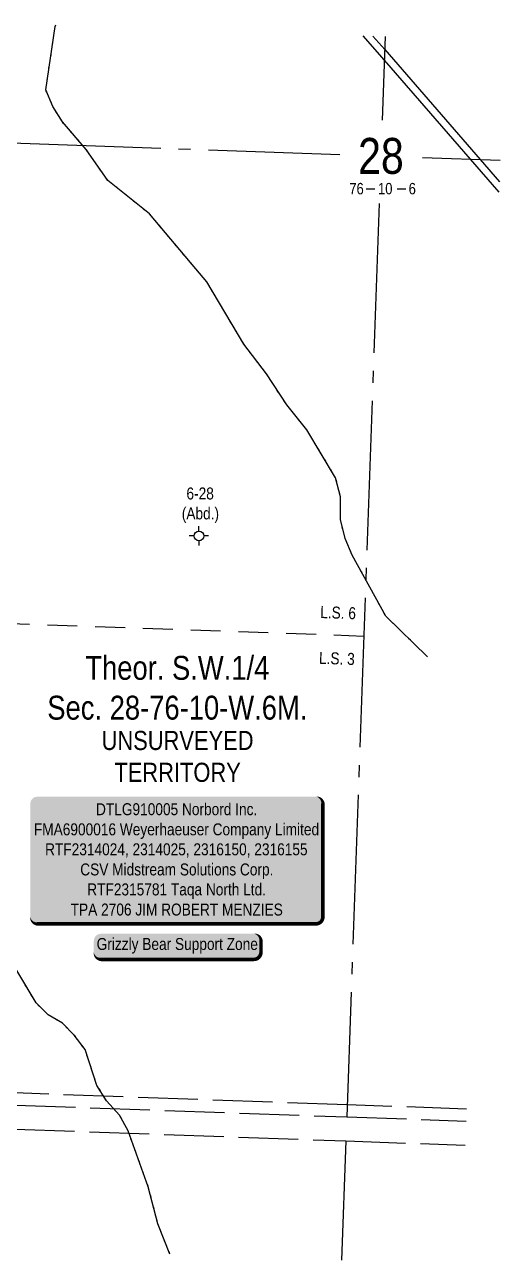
# Model space of a CAD drawing. Extents: x 341958 to 344327, y 6165020 to 6167111.
# Drawn here: x 343065 to 343463, y 6165020 to 6166053 of the extents above; entities that cross this region are included whole.
import ezdxf
from ezdxf.enums import TextEntityAlignment as Align

# ---------------------------------------------------------------- set-up
doc = ezdxf.new("R2010")
doc.units = 0
doc.header["$LTSCALE"] = 5
for name, pattern in [('foc-LSD', [8, 5, -3]), ('foc-QUARTERLINE', [33, 25, -3, 2, -3]), ('foc-UNSURVEYED', [12.5, 10, -2.5]), ('foc-WHEELTRACKS', [2, 0.4, -1.6])]:
    doc.linetypes.add(name, pattern=pattern)
for name, color, linetype in [('10', 1, 'Continuous'), ('9', 3, 'Continuous'), ('AS-SURFACE IMPACT', 7, 'Continuous'), ('AS-WILDLIFE-BLOCK', 131, 'Continuous'), ('C-SYMBOL', 7, 'Continuous'), ('F-RW', 190, 'Continuous'), ('F-WS-S', 190, 'Continuous'), ('L-QSEC', 8, 'foc-QUARTERLINE'), ('L-SECLBL', 7, 'Continuous'), ('L-SECTION-LSD', 7, 'foc-LSD'), ('L-UNS-T', 3, 'Continuous'), ('L-USEC', 7, 'foc-UNSURVEYED'), ('T-WATER-P3', 160, 'foc-WHEELTRACKS')]:
    doc.layers.add(name, color=color, linetype=linetype)
doc.layers.add('F-WS-T', color=190, linetype='Continuous', lineweight=9)
doc.styles.add('100L', font='ARIALN.TTF', dxfattribs={"height": 11})
doc.styles.add('175L', font='ARIALN.TTF', dxfattribs={"height": 20})
doc.styles.add('80', font='ARIALN.TTF', dxfattribs={"height": 10})
doc.styles.add('80L', font='ARIALN.TTF', dxfattribs={"height": 10})
doc.styles.add('foc-LtypeFont', font='ARIALN.TTF', dxfattribs={"height": 7.35})
doc.styles.add('SIMPLEX', font='ARIALN.TTF')
doc.linetypes.add('foc-TOPO-flowdirection-NOLINE', pattern='A,0,[">",foc-LtypeFont,S=0.3,R=0,X=0,Y=-0.945],-20,[">",foc-LtypeFont,S=0.3,R=0,X=0,Y=-0.945],0', length=20)

# ---------------------------------------------------------------- blocks, each defined once
blk = doc.blocks.new('L-SECLBL')
at = {"layer": '9', "color": 7}
for p, q in [((-5.1, -27.8), (-12.3, -27.8)), ((20.7, -27.8), (13.5, -27.8))]:
    blk.add_line(p, q, dxfattribs=at)
at = {"layer": '10', "color": 2, "style": 'SIMPLEX'}
blk.add_attdef('SEC', text='', height=30, dxfattribs=at).set_placement((0, 0), align=Align.MIDDLE)
at = {"layer": '10', "color": 5, "style": '80L'}
blk.add_attdef('TWP', text='', height=9.5, dxfattribs=at).set_placement((-14.4, -27.4), align=Align.MIDDLE_RIGHT)
blk.add_attdef('RGE', text='', height=9.5, dxfattribs=at).set_placement((3.6, -27.4), align=Align.MIDDLE_CENTER)
blk.add_attdef('MER', text='', height=9.5, dxfattribs=at).set_placement((23.2, -27.4), align=Align.MIDDLE_LEFT)
blk = doc.blocks.new('GABD')
for p, q in [((-0.81, 0), (-1.62, 0)), ((0, 0.81), (0, 1.62)), ((1.62, 0), (0.81, 0)), ((0, -0.81), (0, -1.62))]:
    blk.add_line(p, q)
blk.add_circle((0, 0), 0.8)
blk = doc.blocks.new('*U451')
h = blk.add_hatch(color=255)
edge = h.paths.add_edge_path()
edge.add_line((-116.5, -54), (116.5, -54))
edge.add_arc((116.5, -48), 6, 270, 360)
edge.add_line((122.5, -48), (122.5, 46.5))
edge.add_arc((116.5, 46.5), 6, 0, 90)
edge.add_line((116.5, 52.5), (-116.5, 52.5))
edge.add_arc((-116.5, 46.5), 6, 90, 180)
edge.add_line((-122.5, 46.5), (-122.5, -48))
edge.add_arc((-116.5, -48), 6, 180, 270)
at = {"color": 44, "flags": 128}
blk.add_lwpolyline([(-116.5, -54, 3, 3, 0), (116.5, -54, 3, 3, 0.414214), (122.5, -48, 3, 3, 0), (122.5, 46.5, 3, 0, 0.414214), (116.5, 52.5, 0, 0, 0), (-116.5, 52.5, 0, 0, 0.414214), (-122.5, 46.5, 0, 0, 0), (-122.5, -48, 0, 3, 0.414214)], format="xyseb", close=True, dxfattribs=at)
at = {"color": 44, "style": '80'}
blk.add_attdef('ENTER_TEXT_001', (-36, -5), '', height=10, dxfattribs=at)
blk = doc.blocks.new('*U467')
h = blk.add_hatch(color=255)
edge = h.paths.add_edge_path()
edge.add_line((-64, -11.5), (64, -11.5))
edge.add_arc((64, -5.5), 6, 270, 360)
edge.add_line((70, -5.5), (70, 4))
edge.add_arc((64, 4), 6, 0, 90)
edge.add_line((64, 10), (-64, 10))
edge.add_arc((-64, 4), 6, 90, 180)
edge.add_line((-70, 4), (-70, -5.5))
edge.add_arc((-64, -5.5), 6, 180, 270)
at = {"color": 131, "flags": 128}
blk.add_lwpolyline([(-64, -11.5, 3, 3, 0), (64, -11.5, 3, 3, 0.414214), (70, -5.5, 3, 3, 0), (70, 4, 3, 0, 0.414214), (64, 10, 0, 0, 0), (-64, 10, 0, 0, 0.414214), (-70, 4, 0, 0, 0), (-70, -5.5, 0, 3, 0.414214)], format="xyseb", close=True, dxfattribs=at)
at = {"color": 131, "style": '80'}
blk.add_attdef('ENTER_TEXT_001', (-36, -5), '', height=10, dxfattribs=at)

msp = doc.modelspace()

# ---------------------------------------------------------------- linework, layer by layer
at = {"layer": 'F-RW'}
for points in [[(343461.919, 6165913.418), (343437.873, 6165941.056), (343365.818, 6166023.88), (343348.043, 6166044.311)], [(343356.245, 6166044.018), (343366.131, 6166032.654), (343446.06, 6165940.763), (343462.231, 6165922.174)]]:
    msp.add_lwpolyline(points, dxfattribs=at)
at = {"layer": 'L-QSEC'}
for p, q in [((343366.523, 6166043.652), (343364.03, 6165973.714)), ((342559.006, 6165972.432), (343328.529, 6165944.966)), ((343397.751, 6165942.496), (343462.873, 6165940.171)), ((343361.536, 6165903.777), (343334.299, 6165139.776)), ((343333.583, 6165119.678), (343330.022, 6165019.764))]:
    msp.add_line(p, q, dxfattribs=at)
at = {"layer": 'L-SECTION-LSD', "flags": 128}
msp.add_lwpolyline([(343348.632, 6165541.757), (342544.6, 6165570.474)], dxfattribs=at)
at = {"layer": 'L-USEC'}
for p, q in [((343334.658, 6165149.825), (342932.606, 6165164.196)), ((343334.658, 6165149.825), (342932.606, 6165164.196)), ((342932.245, 6165154.147), (343334.301, 6165139.776)), ((342932.245, 6165154.147), (343334.301, 6165139.776)), ((343434.571, 6165146.255), (343334.658, 6165149.825)), ((343434.571, 6165146.255), (343334.658, 6165149.825)), ((343334.301, 6165139.776), (343434.213, 6165136.205)), ((343334.301, 6165139.776), (343434.213, 6165136.205)), ((342931.527, 6165134.048), (343333.583, 6165119.677)), ((342931.527, 6165134.048), (343333.583, 6165119.677)), ((343333.583, 6165119.677), (343433.496, 6165116.106)), ((343333.583, 6165119.677), (343433.496, 6165116.106))]:
    msp.add_line(p, q, dxfattribs=at)
at = {"layer": 'T-WATER-P3', "flags": 128}
for points in [[(343401.919, 6165524.686), (343366.963, 6165558.643), (343338.998, 6165609.577), (343333.006, 6165623.559), (343329.011, 6165639.54), (343329.012, 6165658.515), (343325.017, 6165674.495), (343301.047, 6165714.444), (343284.068, 6165735.417), (343267.089, 6165761.384), (343248.114, 6165786.352), (343217.152, 6165838.285), (343207.935, 6165849.23), (343169.212, 6165895.212), (343134.255, 6165923.176), (343116.278, 6165949.143), (343096.303, 6165972.115), (343088.313, 6165985.098), (343082.32, 6165999.081), (343090.311, 6166052.013), (343090.773, 6166053.493)], [(343186.349, 6165024.899), (343176.195, 6165050.284), (343168.205, 6165081.245), (343151.228, 6165128.185), (343144.236, 6165141.168), (343133.249, 6165153.153), (343125.259, 6165166.136), (343115.271, 6165196.097), (343106.282, 6165208.083), (343096.295, 6165218.07), (343084.31, 6165225.06), (343074.323, 6165235.048), (343044.36, 6165284.983), (343033.125, 6165296.22), (343024.386, 6165304.959), (343009.404, 6165330.925), (342991.428, 6165374.869), (342973.45, 6165397.84), (342966.459, 6165410.823), (342956.471, 6165441.783), (342917.521, 6165503.704), (342907.533, 6165514.69), (342890.554, 6165539.658), (342885.561, 6165553.641), (342877.571, 6165572.616), (342860.592, 6165597.585), (342842.615, 6165617.559), (342833.626, 6165630.542), (342827.634, 6165645.523), (342823.639, 6165661.503), (342825.637, 6165718.43), (342823.639, 6165736.408), (342823.64, 6165756.383), (342819.645, 6165791.339), (342820.643, 6165809.315), (342824.64, 6165825.295), (342817.648, 6165840.276)]]:
    msp.add_lwpolyline(points, dxfattribs=at)
at = {"layer": 'T-WATER-P3', "linetype": 'foc-TOPO-flowdirection-NOLINE', "flags": 128}
for points in [[(343401.919, 6165524.686), (343366.963, 6165558.643), (343338.998, 6165609.577), (343333.006, 6165623.559), (343329.011, 6165639.54), (343329.012, 6165658.515), (343325.017, 6165674.495), (343301.047, 6165714.444), (343284.068, 6165735.417), (343267.089, 6165761.384), (343248.114, 6165786.352), (343217.152, 6165838.285), (343207.935, 6165849.23), (343169.212, 6165895.212), (343134.255, 6165923.176), (343116.278, 6165949.143), (343096.303, 6165972.115), (343088.313, 6165985.098), (343082.32, 6165999.081), (343090.311, 6166052.013), (343090.773, 6166053.493)], [(343186.349, 6165024.899), (343176.195, 6165050.284), (343168.205, 6165081.245), (343151.228, 6165128.185), (343144.236, 6165141.168), (343133.249, 6165153.153), (343125.259, 6165166.136), (343115.271, 6165196.097), (343106.282, 6165208.083), (343096.295, 6165218.07), (343084.31, 6165225.06), (343074.323, 6165235.048), (343044.36, 6165284.983), (343033.125, 6165296.22), (343024.386, 6165304.959), (343009.404, 6165330.925), (342991.428, 6165374.869), (342973.45, 6165397.84), (342966.459, 6165410.823), (342956.471, 6165441.783), (342917.521, 6165503.704), (342907.533, 6165514.69), (342890.554, 6165539.658), (342885.561, 6165553.641), (342877.571, 6165572.616), (342860.592, 6165597.585), (342842.615, 6165617.559), (342833.626, 6165630.542), (342827.634, 6165645.523), (342823.639, 6165661.503), (342825.637, 6165718.43), (342823.639, 6165736.408), (342823.64, 6165756.383), (342819.645, 6165791.339), (342820.643, 6165809.315), (342824.64, 6165825.295), (342817.648, 6165840.276)]]:
    msp.add_lwpolyline(points, dxfattribs=at)

# ---------------------------------------------------------------- block references
at = {"layer": 'AS-SURFACE IMPACT', "color": 1}
ref = msp.add_blockref('*U451', (343191.888, 6165355.184), dxfattribs=at)
ref.add_attrib('ENTER_TEXT_001', 'DTLG910005 Norbord Inc.', (343124.449, 6165392.155), dxfattribs={"layer": '0', "color": 44, "height": 10, "style": '80'})
ref.add_attrib('ENTER_TEXT_002', 'FMA6900016 Weyerhaeuser Company Limited', (343072.434, 6165375.311), dxfattribs={"layer": '0', "color": 44, "height": 10, "style": '80'})
ref.add_attrib('ENTER_TEXT_003', 'RTF2314024, 2314025, 2316150, 2316155', (343081.803, 6165358.603), dxfattribs={"layer": '0', "color": 44, "height": 10, "style": '80'})
ref.add_attrib('ENTER_TEXT_004', 'CSV Midstream Solutions Corp.', (343111.25, 6165341.759), dxfattribs={"layer": '0', "color": 44, "height": 10, "style": '80'})
ref.add_attrib('ENTER_TEXT_005', 'RTF2315781 Taqa North Ltd.', (343117.113, 6165325.051), dxfattribs={"layer": '0', "color": 44, "height": 10, "style": '80'})
ref.add_attrib('ENTER_TEXT_006', 'TPA 2706 JIM ROBERT MENZIES', (343103.239, 6165308.207), dxfattribs={"layer": '0', "color": 44, "height": 10, "style": '80'})
at = {"layer": 'AS-WILDLIFE-BLOCK', "color": 0}
ref = msp.add_blockref('*U467', (343192.55, 6165283.015), dxfattribs=dict(at, xscale=0.99977, yscale=0.99977, zscale=0.99977))
ref.add_attrib('ENTER_TEXT_001', 'Grizzly Bear Support Zone', (343125.001, 6165279.397), dxfattribs={"layer": '0', "color": 131, "height": 9.9977, "style": '80'})
at = {"layer": 'F-WS-S', "xscale": 4.998775000000007, "yscale": 4.998775000000007, "zscale": 4.998775000000007}
msp.add_blockref('GABD', (343210.646, 6165625.785), dxfattribs=at)
at = {"layer": 'L-SECLBL', "xscale": 0.9997550000000008, "yscale": 0.9997550000000008, "zscale": 0.9997550000000008}
msp.add_blockref('L-SECLBL', (343362.962, 6165943.738), dxfattribs=at).add_auto_attribs({'SEC': '28', 'TWP': '76', 'RGE': '10', 'MER': '6'})

# ---------------------------------------------------------------- texts
at = {"layer": 'C-SYMBOL', "color": 3, "insert": (343192.518, 6165525.445), "char_height": 20, "width": 215.98445, "attachment_point": 2, "style": '175L'}
msp.add_mtext('Theor. S.W.1/4\\PSec. 28-76-10-W.6M.', dxfattribs=at)
at = {"layer": 'F-WS-T', "insert": (343195.844, 6165666.304), "char_height": 9.99755, "attachment_point": 1, "style": '80L'}
msp.add_mtext_dynamic_manual_height_columns('\\pi4.3024;6-28\\P\\pi0.39813;(Abd.)', width=30.59795, gutter_width=50.012, heights=[0], dxfattribs=at)
at = {"layer": 'L-UNS-T', "color": 3, "insert": (343192.713, 6165441.24), "char_height": 15.99608, "attachment_point": 5, "style": '80L'}
msp.add_mtext_dynamic_manual_height_columns('UNSURVEYED TERRITORY', width=126.44473, gutter_width=47.512, heights=[0], dxfattribs=at)

# ---------------------------------------------------------------- next in the draw order: texts
at = {"layer": 'L-SECTION-LSD', "char_height": 9.9977, "attachment_point": 1, "rotation": 357.954499, "style": '100L', "bg_fill": 3, "box_fill_scale": 1.5, "bg_fill_color": 256, "bg_fill_transparency": 0}
for s, width, insert in [('L.S. 6', 30.48313, (343312.327, 6165567.103)), ('L.S. 3', 30.37591, (343311.307, 6165528.827))]:
    msp.add_mtext_dynamic_manual_height_columns(s, width=width, gutter_width=55, heights=[0], dxfattribs=dict(at, insert=insert))

doc.saveas('drawing.dxf')
